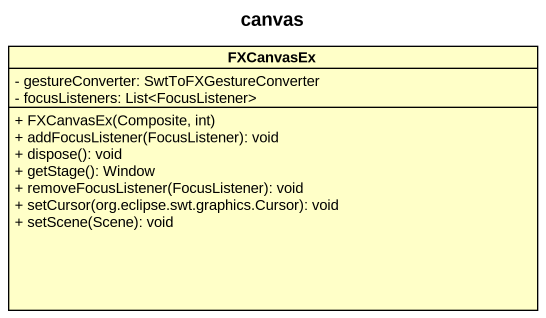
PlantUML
@startuml
title canvas
hide circle
hide empty members
skinparam classAttributeIconSize 0
class FXCanvasEx #FFFFC8 {
  - gestureConverter: SwtToFXGestureConverter
  - focusListeners: List<FocusListener>
  + FXCanvasEx(Composite, int)
  + addFocusListener(FocusListener): void
  + dispose(): void
  + getStage(): Window
  + removeFocusListener(FocusListener): void
  + setCursor(org.eclipse.swt.graphics.Cursor): void
  + setScene(Scene): void
}
@enduml
